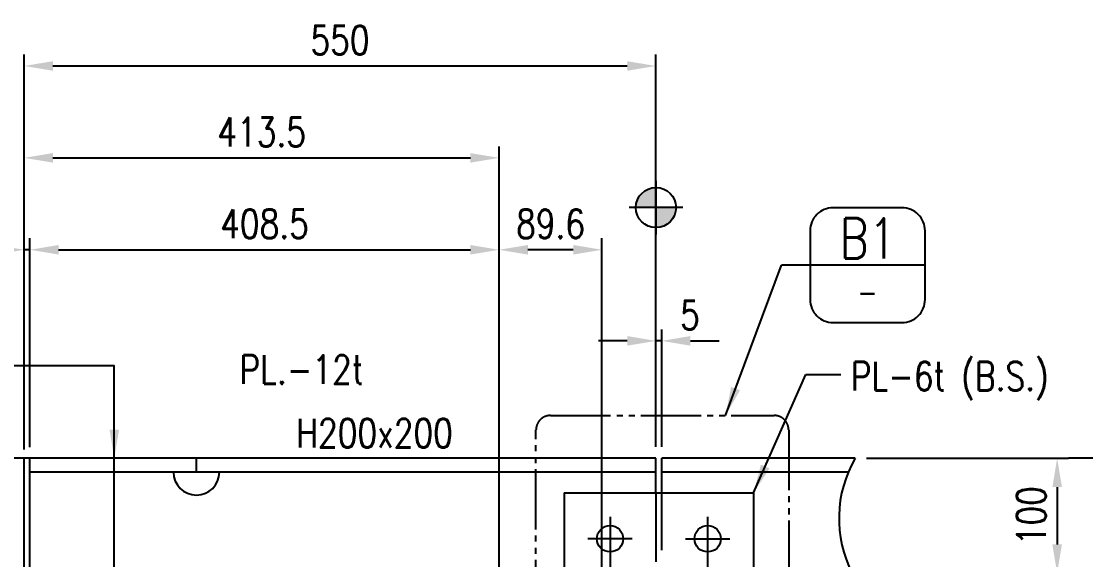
# Model space of a CAD drawing. Header units: millimetres. Extents: x 0 to 232280, y -26939 to 23794.
# Drawn here: x 133098 to 136805, y -18769 to -16895 of the extents above; entities that cross this region are included whole.
import ezdxf
from ezdxf.enums import TextEntityAlignment as Align

# ---------------------------------------------------------------- set-up
doc = ezdxf.new("R2010")
doc.units = ezdxf.units.MM
doc.header["$LTSCALE"] = 30
for name, pattern in [('JNK-CENTER', [34, 30, -1.5, 1, -1.5]), ('JNK-HIDDEN', [3, 2, -1]), ('PH2', [15, 10, -1, 1, -1, 1, -1])]:
    doc.linetypes.add(name, pattern=pattern)
for name, color, linetype in [('CEN-R', 1, 'JNK-CENTER'), ('CON-G', 3, 'Continuous'), ('CON-W', 7, 'Continuous'), ('CON-Y', 2, 'Continuous'), ('det', 2, 'PH2'), ('Dim-W', 7, 'Continuous'), ('HID-Y', 2, 'JNK-HIDDEN'), ('STL-OBJT', 7, 'Continuous')]:
    doc.layers.add(name, color=color, linetype=linetype)
doc.styles.add('SIMPLEX', font='simplex.shx', dxfattribs={"width": 0.8})
doc.dimstyles.new('DIM40', dxfattribs={"dimscale": 40, "dimtxt": 2.5, "dimasz": 2.5, "dimexe": 1, "dimexo": 1, "dimgap": 1, "dimtad": 1, "dimdec": 0, "dimdsep": 46, "dimtxsty": 'SIMPLEX', "dimcen": 0, "dimclrd": 7, "dimclre": 7, "dimclrt": 2, "dimadec": 1, "dimazin": 2, "dimtfac": 1, "dimtdec": 0, "dimtix": 1, "dimtmove": 2, "dimatfit": 2, "dimfxl": 1, "dimtolj": 1, "dimtzin": 0, "dimarcsym": 1})
doc.dimstyles.new('DIM40x4', dxfattribs={"dimscale": 40, "dimtxt": 2.5, "dimasz": 2.5, "dimexe": 1, "dimexo": 1, "dimgap": 1, "dimtad": 1, "dimdec": 1, "dimlfac": 0.25, "dimdsep": 46, "dimtxsty": 'SIMPLEX', "dimcen": 2.5, "dimclrd": 7, "dimclre": 7, "dimclrt": 2, "dimadec": 1, "dimazin": 2, "dimtfac": 1, "dimtdec": 1, "dimtmove": 2, "dimatfit": 3, "dimfxl": 1, "dimtfill": 1, "dimtolj": 1, "dimtzin": 0, "dimarcsym": 1})

# ---------------------------------------------------------------- blocks, each defined once
blk = doc.blocks.new('A$C2A8A663C')
at = {"layer": 'CEN-R'}
for p, q in [((-45, -50.83), (-45, -149.17)), ((40, -50.83), (40, -149.17)), ((-25.83, -70), (-64.17, -70)), ((-25.83, -70), (-64.17, -70)), ((20.83, -70), (59.17, -70)), ((20.83, -70), (59.17, -70)), ((-45, -110.83), (-45, -149.17)), ((40, -110.83), (40, -149.17)), ((-25.83, -130), (-64.17, -130)), ((-25.83, -130), (-64.17, -130)), ((20.83, -130), (59.17, -130)), ((20.83, -130), (59.17, -130))]:
    blk.add_line(p, q, dxfattribs=at)
at = {"layer": 'CON-G'}
for p, q in [((-5, -24), (-5, 0)), ((0, -24), (0, 0)), ((-5, -30), (-5, -24)), ((0, -30), (0, -24)), ((-85, -30), (80, -30)), ((-85, -30), (-85, -170)), ((80, -30), (80, -170)), ((-85, -170), (80, -170)), ((-5, -170), (-5, -176)), ((-5, -176), (-5, -200)), ((0, -170), (0, -176)), ((0, -176), (0, -200))]:
    blk.add_line(p, q, dxfattribs=at)
for centre in [(-45, -70), (40, -70), (-45, -130), (40, -130)]:
    blk.add_circle(centre, 11.5, dxfattribs=at)
at = {"layer": 'HID-Y'}
for p, q in [((-5, -30), (-5, -170)), ((0, -170), (0, -30))]:
    blk.add_line(p, q, dxfattribs=at)
blk = doc.blocks.new('*D4020')
at = {"layer": 'DEFPOINTS', "color": 0, "ltscale": 0.5, "transparency": 16777216}
for p in [(135308.2, -17050.1), (135308.2, -18416.2), (133108.2, -18425.2)]:
    blk.add_point(p, dxfattribs=at)
at = {"layer": 'Dim-W', "color": 7, "lineweight": -2, "ltscale": 0.5, "transparency": 16777216}
for p, q in [((133108.2, -18385.2), (133108.2, -17010.1)), ((135308.2, -18376.2), (135308.2, -17010.1)), ((133208.2, -17050.1), (135208.2, -17050.1))]:
    blk.add_line(p, q, dxfattribs=at)
at = {"layer": 'Dim-W', "color": 7, "ltscale": 0.5, "transparency": 16777216}
for points in [[(133208.2, -17033.5), (133208.2, -17066.8), (133108.2, -17050.1)], [(135208.2, -17033.5), (135208.2, -17066.8), (135308.2, -17050.1)]]:
    blk.add_solid(points, dxfattribs=at)
at = {"layer": 'Dim-W', "color": 2, "ltscale": 0.5, "transparency": 16777216, "insert": (134208.2, -16960.1), "char_height": 100, "attachment_point": 5, "style": 'SIMPLEX', "bg_fill": 3, "box_fill_scale": 1.1, "bg_fill_color": 256, "bg_fill_true_color": 13158600, "bg_fill_transparency": 0}
blk.add_mtext('\\A1;550', dxfattribs=at)
blk = doc.blocks.new('*D4021')
at = {"layer": 'DEFPOINTS', "color": 0, "ltscale": 0.5, "transparency": 16777216}
for p in [(135308.2, -18007.4), (135308.2, -18376.2), (135328.2, -18416.2)]:
    blk.add_point(p, dxfattribs=at)
at = {"layer": 'Dim-W', "color": 7, "lineweight": -2, "ltscale": 0.5, "transparency": 16777216}
for p, q in [((135308.2, -18336.2), (135308.2, -17967.4)), ((135328.2, -18376.2), (135328.2, -17967.4)), ((135208.2, -18007.4), (135108.2, -18007.4)), ((135328.2, -18007.4), (135308.2, -18007.4)), ((135428.2, -18007.4), (135528.2, -18007.4))]:
    blk.add_line(p, q, dxfattribs=at)
at = {"layer": 'Dim-W', "color": 7, "ltscale": 0.5, "transparency": 16777216}
blk.add_solid([(135208.2, -17990.7), (135208.2, -18024), (135308.2, -18007.4)], dxfattribs=at)
at = {"layer": 'Dim-W', "color": 2, "ltscale": 0.5, "transparency": 16777216, "insert": (135426.8, -17917.4), "char_height": 100, "attachment_point": 5, "style": 'SIMPLEX', "bg_fill": 3, "box_fill_scale": 1.1, "bg_fill_color": 256, "bg_fill_true_color": 13158600, "bg_fill_transparency": 0}
blk.add_mtext('\\A1;5', dxfattribs=at)
at = {"layer": 'Dim-W', "color": 7, "ltscale": 0.5, "transparency": 16777216}
blk.add_solid([(135428.2, -17990.7), (135428.2, -18024), (135328.2, -18007.4)], dxfattribs=at)
blk = doc.blocks.new('FS-MARK')
h = blk.add_hatch(color=256)
edge = h.paths.add_edge_path()
edge.add_arc((0, 0), 1.75, 90, 180)
edge.add_line((-1.75, 0), (0, 0))
edge.add_line((0, 0), (0, 1.75))
h = blk.add_hatch(color=256)
edge = h.paths.add_edge_path()
edge.add_line((0, 0), (0, -1.75))
edge.add_arc((0, 0), 1.75, 270, 360)
edge.add_line((1.75, 0), (0, 0))
for p, q in [((0, 2.333), (0, -2.333)), ((2.333, 0), (-2.333, 0))]:
    blk.add_line(p, q)
blk.add_circle((0, 0), 1.75)
at = {"layer": 'CON-Y', "style": 'SIMPLEX', "width": 0.8}
blk.add_attdef('F.S.', (3.195, 0.998), '', height=2.5, dxfattribs=at)
blk = doc.blocks.new('*D4030')
at = {"layer": 'DEFPOINTS', "color": 0, "ltscale": 0.5, "transparency": 16777216}
for p in [(134762.1, -17370.1), (133108.2, -17945.3), (134762.1, -19815.2)]:
    blk.add_point(p, dxfattribs=at)
at = {"layer": 'Dim-W', "color": 7, "lineweight": -2, "ltscale": 0.5, "transparency": 16777216}
for p, q in [((133108.2, -17905.3), (133108.2, -17330.1)), ((134762.1, -19775.2), (134762.1, -17330.1)), ((133208.2, -17370.1), (134662.1, -17370.1))]:
    blk.add_line(p, q, dxfattribs=at)
at = {"layer": 'Dim-W', "color": 7, "ltscale": 0.5, "transparency": 16777216}
for points in [[(133208.2, -17353.5), (133208.2, -17386.8), (133108.2, -17370.1)], [(134662.1, -17353.5), (134662.1, -17386.8), (134762.1, -17370.1)]]:
    blk.add_solid(points, dxfattribs=at)
at = {"layer": 'Dim-W', "color": 2, "ltscale": 0.5, "transparency": 16777216, "insert": (133935.2, -17280.1), "char_height": 100, "attachment_point": 5, "style": 'SIMPLEX', "bg_fill": 3, "box_fill_scale": 1.1, "bg_fill_color": 256, "bg_fill_true_color": 13158600, "bg_fill_transparency": 0}
blk.add_mtext('\\A1;413.5', dxfattribs=at)
blk = doc.blocks.new('*D4031')
at = {"layer": 'DEFPOINTS', "color": 0, "ltscale": 0.5, "transparency": 16777216}
for p in [(134762.1, -17690.1), (135120.3, -19216.2), (134762.1, -19815.2)]:
    blk.add_point(p, dxfattribs=at)
at = {"layer": 'Dim-W', "color": 7, "lineweight": -2, "ltscale": 0.5, "transparency": 16777216}
for p, q in [((134762.1, -19775.2), (134762.1, -17650.1)), ((135120.3, -19176.2), (135120.3, -17650.1)), ((135020.3, -17690.1), (134862.1, -17690.1))]:
    blk.add_line(p, q, dxfattribs=at)
at = {"layer": 'Dim-W', "color": 7, "ltscale": 0.5, "transparency": 16777216}
for points in [[(134862.1, -17673.5), (134862.1, -17706.8), (134762.1, -17690.1)], [(135020.3, -17673.5), (135020.3, -17706.8), (135120.3, -17690.1)]]:
    blk.add_solid(points, dxfattribs=at)
at = {"layer": 'Dim-W', "color": 2, "ltscale": 0.5, "transparency": 16777216, "insert": (134941.2, -17600.1), "char_height": 100, "attachment_point": 5, "style": 'SIMPLEX', "bg_fill": 3, "box_fill_scale": 1.1, "bg_fill_color": 256, "bg_fill_true_color": 13158600, "bg_fill_transparency": 0}
blk.add_mtext('\\A1;89.6', dxfattribs=at)
blk = doc.blocks.new('*D4032')
at = {"layer": 'DEFPOINTS', "color": 0, "ltscale": 0.5, "transparency": 16777216}
for p in [(134762.1, -17690.1), (134762.1, -17690.1), (133128.2, -18417.4)]:
    blk.add_point(p, dxfattribs=at)
at = {"layer": 'Dim-W', "color": 7, "lineweight": -2, "ltscale": 0.5, "transparency": 16777216}
for p, q in [((133128.2, -18377.4), (133128.2, -17650.1)), ((133228.2, -17690.1), (134662.1, -17690.1))]:
    blk.add_line(p, q, dxfattribs=at)
at = {"layer": 'Dim-W', "color": 7, "ltscale": 0.5, "transparency": 16777216}
for points in [[(133228.2, -17673.5), (133228.2, -17706.8), (133128.2, -17690.1)], [(134662.1, -17673.5), (134662.1, -17706.8), (134762.1, -17690.1)]]:
    blk.add_solid(points, dxfattribs=at)
at = {"layer": 'Dim-W', "color": 2, "ltscale": 0.5, "transparency": 16777216, "insert": (133945.2, -17600.1), "char_height": 100, "attachment_point": 5, "style": 'SIMPLEX', "bg_fill": 3, "box_fill_scale": 1.1, "bg_fill_color": 256, "bg_fill_true_color": 13158600, "bg_fill_transparency": 0}
blk.add_mtext('\\A1;408.5', dxfattribs=at)
blk = doc.blocks.new('*D4033')
at = {"layer": 'DEFPOINTS', "color": 0, "ltscale": 0.5, "transparency": 16777216}
for p in [(133108.2, -17690.1), (133108.2, -17905.3), (133128.2, -18377.4)]:
    blk.add_point(p, dxfattribs=at)
at = {"layer": 'Dim-W', "color": 7, "lineweight": -2, "ltscale": 0.5, "transparency": 16777216}
for p, q in [((133108.2, -17865.3), (133108.2, -17650.1)), ((133128.2, -18337.4), (133128.2, -17650.1)), ((133008.2, -17690.1), (132908.2, -17690.1)), ((133128.2, -17690.1), (133108.2, -17690.1)), ((133228.2, -17690.1), (133328.2, -17690.1))]:
    blk.add_line(p, q, dxfattribs=at)
at = {"layer": 'Dim-W', "color": 7, "ltscale": 0.5, "transparency": 16777216}
blk.add_solid([(133228.2, -17673.5), (133228.2, -17706.8), (133128.2, -17690.1)], dxfattribs=at)
at = {"layer": 'Dim-W', "color": 2, "ltscale": 0.5, "transparency": 16777216, "insert": (132989.1, -17600.1), "char_height": 100, "attachment_point": 5, "style": 'SIMPLEX', "bg_fill": 3, "box_fill_scale": 1.1, "bg_fill_color": 256, "bg_fill_true_color": 13158600, "bg_fill_transparency": 0}
blk.add_mtext('\\A1;5', dxfattribs=at)
at = {"layer": 'Dim-W', "color": 7, "ltscale": 0.5, "transparency": 16777216}
blk.add_solid([(133008.2, -17673.5), (133008.2, -17706.8), (133108.2, -17690.1)], dxfattribs=at)
blk = doc.blocks.new('*D4036')
at = {"layer": 'DEFPOINTS', "color": 0, "ltscale": 0.5, "transparency": 16777216}
for p in [(136001.7, -18416.2), (136705.2, -18816.2), (136705.2, -18816.2)]:
    blk.add_point(p, dxfattribs=at)
at = {"layer": 'Dim-W', "color": 7, "lineweight": -2, "ltscale": 0.5, "transparency": 16777216}
for p, q in [((136041.7, -18416.2), (136745.2, -18416.2)), ((136705.2, -18516.2), (136705.2, -18716.2))]:
    blk.add_line(p, q, dxfattribs=at)
at = {"layer": 'Dim-W', "color": 7, "ltscale": 0.5, "transparency": 16777216}
for points in [[(136688.5, -18516.2), (136721.8, -18516.2), (136705.2, -18416.2)], [(136688.5, -18716.2), (136721.8, -18716.2), (136705.2, -18816.2)]]:
    blk.add_solid(points, dxfattribs=at)
at = {"layer": 'Dim-W', "color": 2, "ltscale": 0.5, "transparency": 16777216, "insert": (136615.2, -18616.2), "char_height": 100, "attachment_point": 5, "rotation": 90, "style": 'SIMPLEX', "bg_fill": 3, "box_fill_scale": 1.1, "bg_fill_color": 256, "bg_fill_true_color": 13158600, "bg_fill_transparency": 0}
blk.add_mtext('\\A1;100', dxfattribs=at)
blk = doc.blocks.new('det-tag')
at = {"layer": 'CON-Y'}
blk.add_line((5, 0), (-5, 0), dxfattribs=at)
blk.add_lwpolyline([(-3, -5), (3, -5, 0.414214), (5, -3), (5, 3, 0.414214), (3, 5), (-3, 5, 0.414214), (-5, 3), (-5, -3, 0.414214)], format="xyb", close=True, dxfattribs=at)
at = {"layer": 'CON-G', "style": 'SIMPLEX', "width": 0.8}
blk.add_attdef('TAG', text='', height=3.5, dxfattribs=at).set_placement((0.023, 0.58), align=Align.CENTER)
at = {"layer": 'CON-Y', "style": 'SIMPLEX', "width": 0.8}
blk.add_attdef('-8888', text='', height=2, dxfattribs=at).set_placement((0, -3.34), align=Align.CENTER)

msp = doc.modelspace()

# ---------------------------------------------------------------- linework, layer by layer
at = {"layer": 'CEN-R'}
msp.add_line((133108.23, -21080.4), (133108.23, -18416.23), dxfattribs=at)
at = {"layer": 'CON-G'}
for p, q in [((133108.23, -18416.23), (132508.23, -18416.23)), ((133708.23, -18416.23), (133108.23, -18416.23)), ((133708.23, -18416.23), (133108.23, -18416.23)), ((133128.23, -20430.36), (133128.23, -18416.23)), ((135308.23, -18416.23), (133708.23, -18416.23)), ((133708.23, -18464.23), (133708.23, -18416.23)), ((136001.74, -18416.23), (135328.23, -18416.23)), ((133708.23, -18464.23), (133128.23, -18464.23)), ((133708.23, -18464.23), (133128.23, -18464.23)), ((135308.23, -18464.23), (133708.23, -18464.23)), ((135977.91, -18464.23), (135328.23, -18464.23))]:
    msp.add_line(p, q, dxfattribs=at)
msp.add_arc((133708.23, -18464.23), 80, 180, 0, dxfattribs=at)
at = {"layer": 'CON-W'}
msp.add_line((135845.03, -17743.75), (135745.03, -17743.75), dxfattribs=at)
msp.add_lwpolyline([(136001.74, -18416.23, 0.2550891), (135991.54, -18816.1, -0.2266495), (136002.26, -19216.23, -0.2415798)], format="xyb", dxfattribs=at)
at = {"layer": 'Dim-W'}
msp.add_line((137703.89, -18416.23), (136745.16, -18416.23), dxfattribs=at)

# ---------------------------------------------------------------- block references
at = {"layer": 'CON-W', "xscale": 40, "yscale": 40, "zscale": 40}
msp.add_blockref('det-tag', (136045.03, -17743.75), dxfattribs=at).add_auto_attribs({'TAG': 'B1', '-8888': '-'})
at = {"layer": 'Dim-W', "ltscale": 0.5, "xscale": 4, "yscale": 4, "zscale": 4}
msp.add_blockref('A$C2A8A663C', (135328.23, -18416.23), dxfattribs=at)

# ---------------------------------------------------------------- texts
at = {"layer": 'CON-Y', "style": 'SIMPLEX', "width": 0.8}
msp.add_text('PL-6t (B.S.)', height=100, dxfattribs=at).set_placement((135986.89, -18179.96))

# ---------------------------------------------------------------- leaders
at = {"layer": 'CON-W', "color": 4}
msp.add_leader([(135550.5, -18267.37), (135745.03, -17743.75)], dimstyle='DIM40', override={"dimgap": 1, "dimtad": 0}, dxfattribs=at)
at = {"layer": 'STL-OBJT'}
msp.add_leader([(135648.23, -18536.23), (135830.01, -18124.5), (135951.86, -18124.5)], dimstyle='DIM40', dxfattribs=at)

# ---------------------------------------------------------------- next in the draw order: dimensions: what is measured, and where the dimension line sits
at = {"layer": 'Dim-W', "ltscale": 0.5}
dim = msp.add_linear_dim(base=(135308.23, -17050.14), p1=(133108.23, -18425.23), p2=(135308.23, -18416.23), dimstyle='DIM40x4', dxfattribs=at)
dim.commit()
dim.dimension.update_dxf_attribs({"geometry": '*D4020', "text_midpoint": (134208.23, -16960.14)})
dim = msp.add_linear_dim(base=(136705.16, -18816.23), p1=(136001.74, -18416.23), p2=(136705.16, -18816.23), angle=90, dimstyle='DIM40x4', dxfattribs=at)
dim.commit()
dim.dimension.update_dxf_attribs({"geometry": '*D4036', "text_midpoint": (136615.16, -18616.23)})

# ---------------------------------------------------------------- next in the draw order: linework, layer by layer
at = {"layer": 'Dim-W'}
msp.add_line((137703.89, -18416.23), (136745.16, -18416.23), dxfattribs=at)
at = {"layer": 'Dim-W', "ltscale": 0.5}
msp.add_lwpolyline([(133422.02, -20264.24), (133422.02, -18094.56), (132921.8, -18094.56)], dxfattribs=at)

# ---------------------------------------------------------------- next in the draw order: block references
at = {"layer": 'STL-OBJT', "xscale": 40, "yscale": 40, "zscale": 40}
msp.add_blockref('FS-MARK', (135308.23, -17543.09), dxfattribs=at)

# ---------------------------------------------------------------- next in the draw order: texts
at = {"layer": 'CON-Y', "style": 'SIMPLEX', "width": 0.8}
msp.add_text('PL.-12t', height=100, dxfattribs=at).set_placement((134074.26, -18157.2), align=Align.CENTER)
msp.add_text('H200x200', height=100, dxfattribs=at).set_placement((134056.09, -18378.78))

# ---------------------------------------------------------------- next in the draw order: dimensions: what is measured, and where the dimension line sits
at = {"layer": 'Dim-W', "ltscale": 0.5}
dim = msp.add_linear_dim(base=(135308.23, -18007.38), p1=(135328.23, -18416.23), p2=(135308.23, -18376.23), dimstyle='DIM40x4', dxfattribs=at)
dim.commit()
dim.dimension.update_dxf_attribs({"geometry": '*D4021', "text_midpoint": (135426.75, -17917.38), "dimtype": 160})

# ---------------------------------------------------------------- next in the draw order: leaders
at = {"layer": 'CON-W'}
for points in [[(133422.02, -19168.23), (133422.02, -18094.56)], [(133422.02, -18416.23), (133422.02, -18094.56)]]:
    msp.add_leader(points, dimstyle='DIM40x4', dxfattribs=at)

# ---------------------------------------------------------------- next in the draw order: dimensions: what is measured, and where the dimension line sits
at = {"layer": 'Dim-W', "ltscale": 0.5}
dim = msp.add_linear_dim(base=(134762.08, -17370.14), p1=(133108.23, -17945.3), p2=(134762.08, -19815.16), dimstyle='DIM40x4', dxfattribs=at)
dim.commit()
dim.dimension.update_dxf_attribs({"geometry": '*D4030', "text_midpoint": (133935.16, -17280.14)})

# ---------------------------------------------------------------- next in the draw order: dimensions: what is measured, and where the dimension line sits
dim = msp.add_linear_dim(base=(134762.08, -17690.14), p1=(135120.32, -19216.23), p2=(134762.08, -19815.16), dimstyle='DIM40x4', dxfattribs=at)
dim.commit()
dim.dimension.update_dxf_attribs({"geometry": '*D4031', "text_midpoint": (134941.2, -17600.14)})

# ---------------------------------------------------------------- next in the draw order: leaders
at = {"layer": 'CON-W'}
msp.add_leader([(133422.02, -20264.24), (133422.02, -18506.5)], dimstyle='DIM40x4', dxfattribs=at)

# ---------------------------------------------------------------- next in the draw order: linework, layer by layer
at = {"layer": 'det', "ltscale": 0.7}
msp.add_lwpolyline([(134890.48, -18317.37, -0.4142136), (134940.48, -18267.37), (135720.3, -18267.37, -0.4142136), (135770.3, -18317.37), (135770.3, -19294.45, -0.4142136), (135720.3, -19344.45), (134940.48, -19344.45, -0.4142136), (134890.48, -19294.45)], format="xyb", close=True, dxfattribs=at)

# ---------------------------------------------------------------- next in the draw order: dimensions: what is measured, and where the dimension line sits
at = {"layer": 'Dim-W', "ltscale": 0.5}
dim = msp.add_linear_dim(base=(134762.08, -17690.14), p1=(133128.23, -18417.38), p2=(134762.08, -17690.14), dimstyle='DIM40x4', dxfattribs=at)
dim.commit()
dim.dimension.update_dxf_attribs({"geometry": '*D4032', "text_midpoint": (133945.16, -17600.14)})

# ---------------------------------------------------------------- next in the draw order: dimensions: what is measured, and where the dimension line sits
dim = msp.add_linear_dim(base=(133108.23, -17690.14), p1=(133128.23, -18377.38), p2=(133108.23, -17905.3), dimstyle='DIM40x4', dxfattribs=at)
dim.commit()
dim.dimension.update_dxf_attribs({"geometry": '*D4033', "text_midpoint": (132989.06, -17600.14), "dimtype": 160})

doc.saveas('drawing.dxf')
